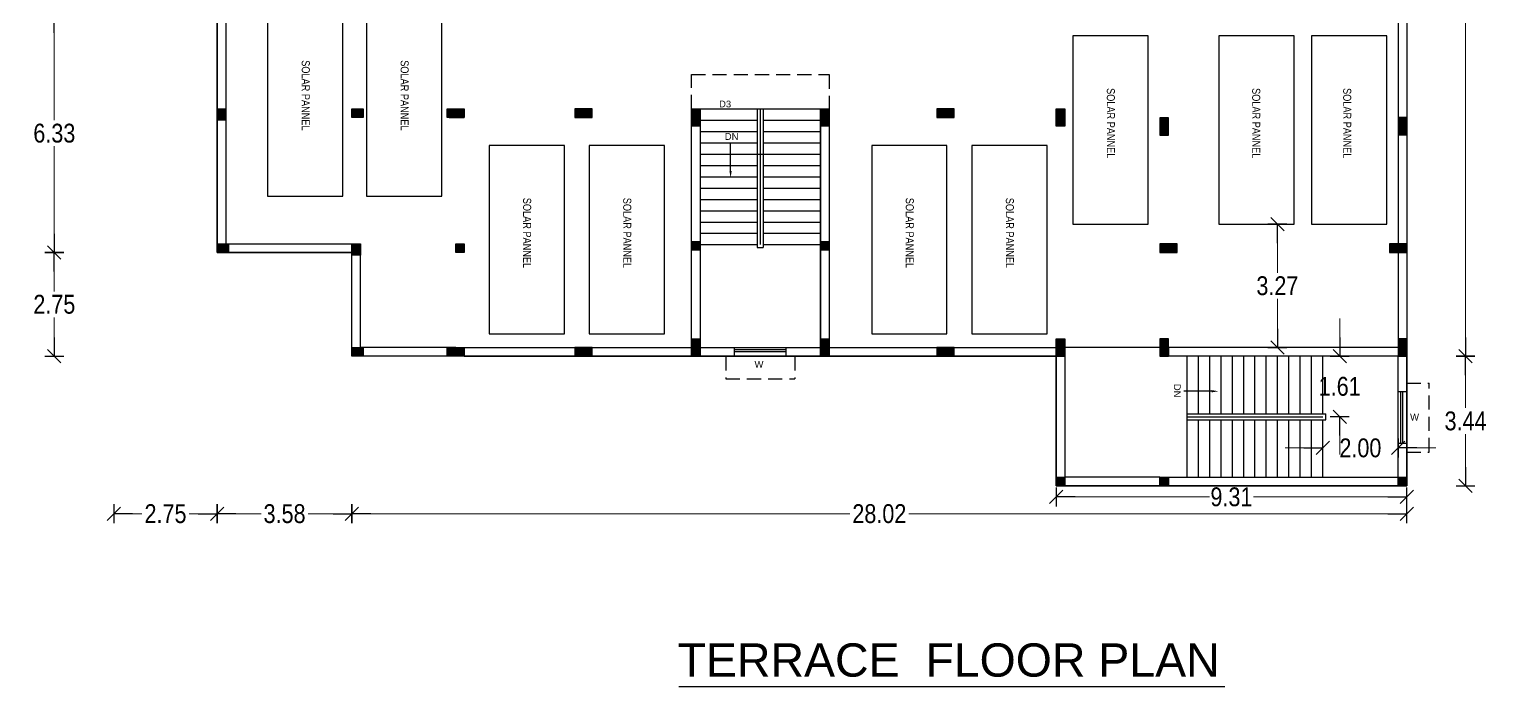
# Model space of a CAD drawing. Header units: metres. Extents: x 54 to 366, y 88 to 219.
# Drawn here: x 250.8 to 289.8, y 169.62 to 187.06 of the extents above; entities that cross this region are included whole.
import ezdxf

# ---------------------------------------------------------------- set-up
doc = ezdxf.new("R2010")
doc.units = ezdxf.units.M
doc.linetypes.add('HIDDEN2', pattern=[0.1875, 0.125, -0.0625])
doc.layers.get('Defpoints').update_dxf_attribs({"lineweight": 18})
for name, color, linetype in [('BLK_1_FLR_3_ROOF_AREA', 54, 'Continuous'), ('BLK_1_STAIR_HEADROOM', 1, 'Continuous'), ('BLK_1_TERRACESERVICE_UTILITYDISTANCE', 1, 'Continuous'), ('ED', 7, 'Continuous'), ('SOLAR_PANEL', 3, 'Continuous')]:
    doc.layers.add(name, color=color, linetype=linetype)
doc.styles.get("Standard").update_dxf_attribs({"font": 'arial.ttf', "height": 0.5})
doc.styles.add('style1', font='ARIALN.TTF', dxfattribs={"height": 0.5})
doc.dimstyles.new('11', dxfattribs={"dimtxt": 0.5, "dimasz": 0.5, "dimexe": 0.18, "dimexo": 0.0625, "dimgap": 0.09, "dimtad": 0, "dimtih": 1, "dimtoh": 1, "dimzin": 0, "dimdsep": 46, "dimtxsty": 'style1', "dimblk": 'AR', "dimcen": 0.09, "dimse1": 1, "dimse2": 1, "dimclrd": 256, "dimadec": 0, "dimazin": 0, "dimtfac": 0.7, "dimtofl": 0, "dimtmove": 0, "dimatfit": 3, "dimfxl": 0, "dimfrac": 1, "dimtolj": 1, "dimtzin": 0, "dimlwd": 20, "dimarcsym": 0})

# ---------------------------------------------------------------- blocks, each defined once
blk = doc.blocks.new('AR')
for p, q in [((-1, 0), (0, 0)), ((-0.354, -0.354), (0.354, 0.354)), ((0, -0.5), (0, 0.5))]:
    blk.add_line(p, q)
blk = doc.blocks.new('*D14')
at = {"layer": 'Defpoints', "color": 0}
for p in [(287.385, 215.766), (287.385, 178.386), (288.948, 178.386)]:
    blk.add_point(p, dxfattribs=at)
at = {"layer": 'ED', "lineweight": 20}
for p, q in [((288.948, 215.266), (288.948, 197.422)), ((288.948, 178.886), (288.948, 196.731))]:
    blk.add_line(p, q, dxfattribs=at)
at = {"layer": 'ED', "lineweight": 20, "xscale": 0.5, "yscale": 0.5, "zscale": 0.5}
for p, rotation in [((288.948, 215.766), 90), ((288.948, 178.386), 270)]:
    blk.add_blockref('AR', p, dxfattribs=dict(at, rotation=rotation))
at = {"layer": 'ED', "color": 0, "insert": (288.948, 197.076), "char_height": 0.5, "attachment_point": 5, "style": 'style1'}
blk.add_mtext('\\A1;37.38', dxfattribs=at)
blk = doc.blocks.new('*D5')
at = {"layer": 'Defpoints', "color": 0}
for p in [(259.37, 175.409), (287.385, 175.344), (259.37, 174.206)]:
    blk.add_point(p, dxfattribs=at)
at = {"layer": 'ED', "lineweight": 20}
for p, q in [((259.87, 174.206), (272.594, 174.206)), ((286.885, 174.206), (274.161, 174.206))]:
    blk.add_line(p, q, dxfattribs=at)
at = {"layer": 'ED', "lineweight": 20, "xscale": 0.5, "yscale": 0.5, "zscale": 0.5, "rotation": 180}
blk.add_blockref('AR', (259.37, 174.206), dxfattribs=at)
at = {"layer": 'ED', "lineweight": 20, "xscale": 0.5, "yscale": 0.5, "zscale": 0.5}
blk.add_blockref('AR', (287.385, 174.206), dxfattribs=at)
at = {"layer": 'ED', "color": 0, "insert": (273.378, 174.206), "char_height": 0.5, "attachment_point": 5, "style": 'style1'}
blk.add_mtext('\\A1;28.02', dxfattribs=at)
blk = doc.blocks.new('*D6')
at = {"layer": 'Defpoints', "color": 0}
for p in [(255.79, 178.159), (259.37, 175.409), (255.79, 174.206)]:
    blk.add_point(p, dxfattribs=at)
at = {"layer": 'ED', "lineweight": 20}
for p, q in [((256.29, 174.206), (256.957, 174.206)), ((258.87, 174.206), (258.203, 174.206))]:
    blk.add_line(p, q, dxfattribs=at)
at = {"layer": 'ED', "lineweight": 20, "xscale": 0.5, "yscale": 0.5, "zscale": 0.5, "rotation": 180}
blk.add_blockref('AR', (255.79, 174.206), dxfattribs=at)
at = {"layer": 'ED', "lineweight": 20, "xscale": 0.5, "yscale": 0.5, "zscale": 0.5}
blk.add_blockref('AR', (259.37, 174.206), dxfattribs=at)
at = {"layer": 'ED', "color": 0, "insert": (257.58, 174.206), "char_height": 0.5, "attachment_point": 5, "style": 'style1'}
blk.add_mtext('\\A1;3.58', dxfattribs=at)
blk = doc.blocks.new('*D7')
at = {"layer": 'Defpoints', "color": 0}
for p in [(253.045, 184.489), (255.79, 178.159), (253.045, 174.206)]:
    blk.add_point(p, dxfattribs=at)
at = {"layer": 'ED', "lineweight": 20}
for p, q in [((253.545, 174.206), (253.79, 174.206)), ((255.29, 174.206), (255.045, 174.206))]:
    blk.add_line(p, q, dxfattribs=at)
at = {"layer": 'ED', "lineweight": 20, "xscale": 0.5, "yscale": 0.5, "zscale": 0.5, "rotation": 180}
blk.add_blockref('AR', (253.045, 174.206), dxfattribs=at)
at = {"layer": 'ED', "lineweight": 20, "xscale": 0.5, "yscale": 0.5, "zscale": 0.5}
blk.add_blockref('AR', (255.79, 174.206), dxfattribs=at)
at = {"layer": 'ED', "color": 0, "insert": (254.418, 174.206), "char_height": 0.5, "attachment_point": 5, "style": 'style1'}
blk.add_mtext('\\A1;2.75', dxfattribs=at)
blk = doc.blocks.new('*D18')
at = {"layer": 'Defpoints', "color": 0}
for p in [(253.045, 187.466), (251.465, 181.136), (255.79, 181.136)]:
    blk.add_point(p, dxfattribs=at)
at = {"layer": 'ED', "lineweight": 20}
for p, q in [((251.465, 186.966), (251.465, 184.647)), ((251.465, 181.636), (251.465, 183.956))]:
    blk.add_line(p, q, dxfattribs=at)
at = {"layer": 'ED', "lineweight": 20, "xscale": 0.5, "yscale": 0.5, "zscale": 0.5}
for p, rotation in [((251.465, 187.466), 90), ((251.465, 181.136), 270)]:
    blk.add_blockref('AR', p, dxfattribs=dict(at, rotation=rotation))
at = {"layer": 'ED', "color": 0, "insert": (251.465, 184.301), "char_height": 0.5, "attachment_point": 5, "style": 'style1'}
blk.add_mtext('\\A1;6.33', dxfattribs=at)
blk = doc.blocks.new('*D19')
at = {"layer": 'Defpoints', "color": 0}
for p in [(255.79, 181.136), (251.465, 178.386), (259.37, 178.386)]:
    blk.add_point(p, dxfattribs=at)
at = {"layer": 'ED', "lineweight": 20}
for p, q in [((251.465, 180.636), (251.465, 180.107)), ((251.465, 178.886), (251.465, 179.416))]:
    blk.add_line(p, q, dxfattribs=at)
at = {"layer": 'ED', "lineweight": 20, "xscale": 0.5, "yscale": 0.5, "zscale": 0.5}
for p, rotation in [((251.465, 181.136), 90), ((251.465, 178.386), 270)]:
    blk.add_blockref('AR', p, dxfattribs=dict(at, rotation=rotation))
at = {"layer": 'ED', "color": 0, "insert": (251.465, 179.761), "char_height": 0.5, "attachment_point": 5, "style": 'style1'}
blk.add_mtext('\\A1;2.75', dxfattribs=at)
blk = doc.blocks.new('*D20')
at = {"layer": 'Defpoints', "color": 0}
for p in [(285.155, 175.951), (287.155, 175.951), (287.155, 175.951)]:
    blk.add_point(p, dxfattribs=at)
at = {"layer": 'ED', "lineweight": 20}
for p, q in [((284.655, 175.951), (284.155, 175.951)), ((287.655, 175.951), (288.155, 175.951))]:
    blk.add_line(p, q, dxfattribs=at)
at = {"layer": 'ED', "lineweight": 20, "xscale": 0.5, "yscale": 0.5, "zscale": 0.5}
blk.add_blockref('AR', (285.155, 175.951), dxfattribs=at)
at = {"layer": 'ED', "lineweight": 20, "xscale": 0.5, "yscale": 0.5, "zscale": 0.5, "rotation": 180}
blk.add_blockref('AR', (287.155, 175.951), dxfattribs=at)
at = {"layer": 'ED', "color": 0, "insert": (286.155, 175.951), "char_height": 0.5, "attachment_point": 5, "style": 'style1'}
blk.add_mtext('\\A1;2.00', dxfattribs=at)
blk = doc.blocks.new('*D21')
at = {"layer": 'Defpoints', "color": 0}
for p in [(278.075, 178.386), (287.385, 174.946), (278.075, 174.652)]:
    blk.add_point(p, dxfattribs=at)
at = {"layer": 'ED', "lineweight": 20}
for p, q in [((278.575, 174.652), (282.147, 174.652)), ((286.885, 174.652), (283.313, 174.652))]:
    blk.add_line(p, q, dxfattribs=at)
at = {"layer": 'ED', "lineweight": 20, "xscale": 0.5, "yscale": 0.5, "zscale": 0.5, "rotation": 180}
blk.add_blockref('AR', (278.075, 174.652), dxfattribs=at)
at = {"layer": 'ED', "lineweight": 20, "xscale": 0.5, "yscale": 0.5, "zscale": 0.5}
blk.add_blockref('AR', (287.385, 174.652), dxfattribs=at)
at = {"layer": 'ED', "color": 0, "insert": (282.73, 174.652), "char_height": 0.5, "attachment_point": 5, "style": 'style1'}
blk.add_mtext('\\A1;9.31', dxfattribs=at)
blk = doc.blocks.new('*D8')
at = {"layer": 'Defpoints', "color": 0}
for p in [(287.674, 178.386), (287.674, 174.946), (288.948, 174.946)]:
    blk.add_point(p, dxfattribs=at)
at = {"layer": 'ED', "lineweight": 20}
for p, q in [((288.948, 177.886), (288.948, 177.012)), ((288.948, 175.446), (288.948, 176.321))]:
    blk.add_line(p, q, dxfattribs=at)
at = {"layer": 'ED', "lineweight": 20, "xscale": 0.5, "yscale": 0.5, "zscale": 0.5}
for p, rotation in [((288.948, 178.386), 90), ((288.948, 174.946), 270)]:
    blk.add_blockref('AR', p, dxfattribs=dict(at, rotation=rotation))
at = {"layer": 'ED', "color": 0, "insert": (288.948, 176.666), "char_height": 0.5, "attachment_point": 5, "style": 'style1'}
blk.add_mtext('\\A1;3.44', dxfattribs=at)
blk = doc.blocks.new('*D10')
at = {"layer": 'BLK_1_TERRACESERVICE_UTILITYDISTANCE', "lineweight": 20}
for p, q in [((283.95, 181.389), (283.95, 180.598)), ((283.95, 179.116), (283.95, 179.908))]:
    blk.add_line(p, q, dxfattribs=at)
at = {"layer": 'Defpoints', "color": 0}
for p in [(284.394, 181.889), (281.055, 178.616), (283.95, 178.616)]:
    blk.add_point(p, dxfattribs=at)
at = {"layer": 'BLK_1_TERRACESERVICE_UTILITYDISTANCE', "lineweight": 20, "xscale": 0.5, "yscale": 0.5, "zscale": 0.5}
for p, rotation in [((283.95, 181.889), 90), ((283.95, 178.616), 270)]:
    blk.add_blockref('AR', p, dxfattribs=dict(at, rotation=rotation))
at = {"layer": 'BLK_1_TERRACESERVICE_UTILITYDISTANCE', "color": 0, "insert": (283.95, 180.253), "char_height": 0.5, "attachment_point": 5, "style": 'style1'}
blk.add_mtext('\\A1;3.27', dxfattribs=at)
blk = doc.blocks.new('*D274')
at = {"lineweight": 20}
for p, q in [((285.606, 178.886), (285.606, 179.386)), ((285.606, 176.281), (285.606, 175.781))]:
    blk.add_line(p, q, dxfattribs=at)
at = {"layer": 'Defpoints', "color": 0}
for p in [(285.155, 178.386), (285.155, 176.781), (285.606, 176.781)]:
    blk.add_point(p, dxfattribs=at)
at = {"lineweight": 20, "xscale": 0.5, "yscale": 0.5, "zscale": 0.5}
for p, rotation in [((285.606, 178.386), 270), ((285.606, 176.781), 90)]:
    blk.add_blockref('AR', p, dxfattribs=dict(at, rotation=rotation))
at = {"color": 0, "insert": (285.606, 177.584), "char_height": 0.5, "attachment_point": 5, "style": 'style1'}
blk.add_mtext('\\A1;1.61', dxfattribs=at)

msp = doc.modelspace()

# ---------------------------------------------------------------- hatches: boundary and pattern name
at = {"ltscale": 0.23}
h = msp.add_hatch(color=0, dxfattribs=at)
h.dxf.hatch_style = 1
h.paths.add_polyline_path([(255.79, 184.646), (256.02, 184.646), (256.02, 184.946), (255.79, 184.946)])
h = msp.add_hatch(color=0, dxfattribs=at)
h.dxf.hatch_style = 1
h.paths.add_polyline_path([(259.67, 184.716), (259.67, 184.946), (259.37, 184.946), (259.37, 184.716)])
h = msp.add_hatch(color=0, dxfattribs=at)
h.dxf.hatch_style = 1
h.paths.add_polyline_path([(262.355, 184.716), (262.355, 184.946), (261.895, 184.946), (261.895, 184.716)])
h = msp.add_hatch(color=0, dxfattribs=at)
h.dxf.hatch_style = 1
h.paths.add_polyline_path([(265.75, 184.716), (265.75, 184.946), (265.29, 184.946), (265.29, 184.716)])
h = msp.add_hatch(color=0, dxfattribs=at)
h.dxf.hatch_style = 1
h.paths.add_polyline_path([(268.615, 184.946), (268.385, 184.946), (268.385, 184.486), (268.615, 184.486)])
h = msp.add_hatch(color=0, dxfattribs=at)
h.dxf.hatch_style = 1
h.paths.add_polyline_path([(272.045, 184.486), (271.815, 184.486), (271.815, 184.946), (272.045, 184.946)])
h = msp.add_hatch(color=0, dxfattribs=at)
h.dxf.hatch_style = 1
h.paths.add_polyline_path([(275.365, 184.716), (275.365, 184.946), (274.905, 184.946), (274.905, 184.716)])
h = msp.add_hatch(color=0, dxfattribs=at)
h.dxf.hatch_style = 1
h.paths.add_polyline_path([(278.305, 184.486), (278.075, 184.486), (278.075, 184.946), (278.305, 184.946)])
h = msp.add_hatch(color=0, dxfattribs=at)
h.dxf.hatch_style = 1
h.paths.add_polyline_path([(280.825, 184.254), (281.055, 184.254), (281.055, 184.714), (280.825, 184.714)])
h = msp.add_hatch(color=0, dxfattribs=at)
h.dxf.hatch_style = 1
h.paths.add_polyline_path([(287.155, 184.256), (287.385, 184.256), (287.385, 184.716), (287.155, 184.716)])
h = msp.add_hatch(color=0, dxfattribs=at)
h.dxf.hatch_style = 1
h.paths.add_polyline_path([(256.09, 181.136), (256.09, 181.366), (255.79, 181.366), (255.79, 181.136)])
h = msp.add_hatch(color=0, dxfattribs=at)
h.dxf.hatch_style = 1
h.paths.add_polyline_path([(259.37, 181.066), (259.6, 181.066), (259.6, 181.366), (259.37, 181.366)])
h = msp.add_hatch(color=0, dxfattribs=at)
h.dxf.hatch_style = 1
h.paths.add_polyline_path([(262.125, 181.136), (262.355, 181.136), (262.355, 181.366), (262.125, 181.366)])
h = msp.add_hatch(color=0, dxfattribs=at)
h.dxf.hatch_style = 1
h.paths.add_polyline_path([(268.385, 181.196), (268.615, 181.196), (268.615, 181.426), (268.385, 181.426)])
h = msp.add_hatch(color=0, dxfattribs=at)
h.dxf.hatch_style = 1
h.paths.add_polyline_path([(271.815, 181.196), (272.045, 181.196), (272.045, 181.426), (271.815, 181.426)])
h = msp.add_hatch(color=0, dxfattribs=at)
h.dxf.hatch_style = 1
h.paths.add_polyline_path([(281.285, 181.136), (280.825, 181.136), (280.825, 181.366), (281.285, 181.366)])
h = msp.add_hatch(color=0, dxfattribs=at)
h.dxf.hatch_style = 1
h.paths.add_polyline_path([(287.385, 181.136), (286.925, 181.136), (286.925, 181.366), (287.385, 181.366)])
h = msp.add_hatch(color=0, dxfattribs=at)
h.dxf.hatch_style = 1
h.paths.add_polyline_path([(259.37, 178.616), (259.37, 178.386), (259.67, 178.386), (259.67, 178.616)])
h = msp.add_hatch(color=0, dxfattribs=at)
h.dxf.hatch_style = 1
h.paths.add_polyline_path([(262.355, 178.386), (262.355, 178.616), (261.895, 178.616), (261.895, 178.386)])
h = msp.add_hatch(color=0, dxfattribs=at)
h.dxf.hatch_style = 1
h.paths.add_polyline_path([(265.75, 178.386), (265.75, 178.616), (265.29, 178.616), (265.29, 178.386)])
h = msp.add_hatch(color=0, dxfattribs=at)
h.dxf.hatch_style = 1
h.paths.add_polyline_path([(268.615, 178.846), (268.385, 178.846), (268.385, 178.386), (268.615, 178.386)])
h = msp.add_hatch(color=0, dxfattribs=at)
h.dxf.hatch_style = 1
h.paths.add_polyline_path([(272.045, 178.386), (271.815, 178.386), (271.815, 178.846), (272.045, 178.846)])
h = msp.add_hatch(color=0, dxfattribs=at)
h.dxf.hatch_style = 1
h.paths.add_polyline_path([(275.365, 178.386), (275.365, 178.616), (274.905, 178.616), (274.905, 178.386)])
h = msp.add_hatch(color=0, dxfattribs=at)
h.dxf.hatch_style = 1
h.paths.add_polyline_path([(278.305, 178.386), (278.075, 178.386), (278.075, 178.846), (278.305, 178.846)])
h = msp.add_hatch(color=0, dxfattribs=at)
h.dxf.hatch_style = 1
h.paths.add_polyline_path([(281.055, 178.846), (281.055, 178.386), (280.825, 178.386), (280.825, 178.846)])
h = msp.add_hatch(color=0, dxfattribs=at)
h.dxf.hatch_style = 1
h.paths.add_polyline_path([(287.155, 178.386), (287.155, 178.846), (287.385, 178.846), (287.385, 178.386)])
h = msp.add_hatch(color=0, dxfattribs=at)
h.dxf.hatch_style = 1
h.paths.add_polyline_path([(278.075, 174.946), (278.305, 174.946), (278.305, 175.176), (278.075, 175.176)])
h = msp.add_hatch(color=0, dxfattribs=at)
h.dxf.hatch_style = 1
h.paths.add_polyline_path([(280.825, 174.946), (281.055, 174.946), (281.055, 175.176), (280.825, 175.176)])
h = msp.add_hatch(color=0, dxfattribs=at)
h.dxf.hatch_style = 1
h.paths.add_polyline_path([(287.155, 174.946), (287.385, 174.946), (287.385, 175.176), (287.155, 175.176)])

# ---------------------------------------------------------------- linework, layer by layer
at = {"color": 0, "ltscale": 0.23}
for p, q in [((255.79, 187.466), (255.79, 181.146)), ((256.02, 187.466), (256.02, 184.946)), ((287.155, 187.461), (287.155, 181.366)), ((287.385, 187.466), (287.385, 181.366)), ((256.02, 184.946), (256.02, 181.376)), ((259.37, 184.716), (259.37, 184.946)), ((259.6, 184.716), (259.6, 184.946)), ((268.615, 184.946), (268.615, 178.616)), ((268.615, 184.946), (270.215, 184.946)), ((270.135, 184.946), (270.135, 181.266)), ((270.215, 184.946), (271.815, 184.946)), ((270.215, 184.946), (270.215, 181.346)), ((270.295, 184.946), (270.295, 181.266)), ((270.295, 184.946), (270.295, 181.346)), ((271.815, 181.426), (271.815, 184.946)), ((278.075, 184.946), (278.305, 184.946)), ((255.79, 184.646), (255.79, 184.716)), ((256.02, 184.646), (256.02, 184.716)), ((261.953, 184.716), (262.355, 184.716)), ((262.125, 184.716), (262.355, 184.716)), ((268.385, 178.616), (268.385, 184.716)), ((268.615, 184.646), (270.135, 184.646)), ((270.295, 184.646), (271.815, 184.646)), ((271.815, 184.716), (271.815, 181.426)), ((272.045, 184.716), (272.045, 178.616)), ((268.615, 184.346), (270.135, 184.346)), ((270.295, 184.346), (271.815, 184.346)), ((268.615, 184.046), (270.135, 184.046)), ((268.615, 183.746), (270.215, 183.746)), ((270.215, 183.746), (271.815, 183.746)), ((270.295, 184.046), (271.815, 184.046)), ((268.615, 183.446), (270.135, 183.446)), ((270.295, 183.446), (271.815, 183.446)), ((268.615, 183.146), (270.135, 183.146)), ((270.295, 183.146), (271.815, 183.146)), ((268.615, 182.846), (270.135, 182.846)), ((268.615, 182.546), (270.135, 182.546)), ((270.295, 182.846), (271.815, 182.846)), ((270.295, 182.546), (271.815, 182.546)), ((268.615, 182.246), (270.135, 182.246)), ((270.295, 182.246), (271.815, 182.246)), ((268.615, 181.946), (270.135, 181.946)), ((270.295, 181.946), (271.815, 181.946)), ((256.02, 181.366), (256.09, 181.366)), ((256.02, 181.366), (259.6, 181.366)), ((259.37, 178.386), (259.37, 181.366)), ((259.37, 181.366), (259.6, 181.366)), ((259.6, 178.616), (259.6, 181.366)), ((262.125, 181.366), (262.355, 181.366)), ((262.125, 181.136), (262.125, 181.366)), ((262.355, 181.366), (262.355, 181.136)), ((268.615, 181.646), (270.135, 181.646)), ((268.615, 181.426), (268.615, 181.196)), ((268.615, 181.346), (270.135, 181.346)), ((270.295, 181.646), (271.815, 181.646)), ((270.295, 181.346), (271.815, 181.346)), ((271.815, 181.426), (272.045, 181.426)), ((271.815, 181.196), (271.815, 181.426)), ((272.045, 181.426), (272.045, 181.196)), ((287.385, 181.366), (287.385, 178.321)), ((255.79, 181.136), (256.09, 181.136)), ((255.79, 181.136), (259.37, 181.136)), ((262.355, 181.136), (262.125, 181.136)), ((268.615, 181.196), (268.385, 181.196)), ((270.135, 181.266), (270.295, 181.266)), ((271.815, 181.196), (271.815, 178.616)), ((271.815, 178.616), (271.815, 181.196)), ((272.045, 181.196), (271.815, 181.196)), ((287.155, 181.136), (287.155, 178.616)), ((262.125, 178.616), (259.6, 178.616)), ((262.125, 178.616), (262.125, 178.386)), ((262.355, 178.616), (278.075, 178.616)), ((287.155, 178.616), (281.055, 178.616)), ((281.055, 178.616), (281.055, 178.386)), ((262.125, 178.386), (259.37, 178.386)), ((262.355, 178.386), (268.69, 178.386)), ((262.355, 178.386), (278.075, 178.386)), ((267.98, 178.386), (268.21, 178.386)), ((278.075, 178.386), (278.305, 178.386)), ((287.385, 178.386), (280.905, 178.386)), ((287.385, 178.386), (280.905, 178.386)), ((287.385, 178.386), (280.905, 178.386)), ((281.555, 176.781), (281.555, 178.386)), ((281.855, 176.861), (281.855, 178.386)), ((282.155, 176.861), (282.155, 178.386)), ((282.455, 176.861), (282.455, 178.386)), ((282.755, 176.861), (282.755, 178.386)), ((283.055, 176.861), (283.055, 178.386)), ((283.355, 176.861), (283.355, 178.386)), ((283.655, 176.861), (283.655, 178.386)), ((283.955, 176.861), (283.955, 178.386)), ((284.255, 176.861), (284.255, 178.386)), ((284.555, 176.861), (284.555, 178.386)), ((284.855, 176.861), (284.855, 178.386)), ((285.155, 176.861), (285.155, 178.386)), ((285.155, 176.861), (285.155, 178.386)), ((287.155, 175.176), (287.155, 178.386)), ((287.155, 175.176), (287.155, 178.386)), ((287.385, 174.946), (287.385, 178.386)), ((281.555, 176.861), (285.235, 176.861)), ((281.555, 176.781), (285.155, 176.781)), ((281.555, 175.176), (281.555, 176.781)), ((281.555, 176.701), (285.235, 176.701)), ((281.855, 175.176), (281.855, 176.701)), ((282.155, 175.176), (282.155, 176.701)), ((282.455, 175.176), (282.455, 176.701)), ((282.755, 175.176), (282.755, 176.701)), ((283.055, 175.176), (283.055, 176.701)), ((283.355, 175.176), (283.355, 176.701)), ((283.655, 175.176), (283.655, 176.701)), ((283.955, 175.176), (283.955, 176.701)), ((284.255, 175.176), (284.255, 176.701)), ((284.555, 175.176), (284.555, 176.701)), ((284.855, 175.176), (284.855, 176.701)), ((285.155, 175.176), (285.155, 176.701)), ((285.155, 175.176), (285.155, 176.701)), ((285.235, 176.701), (285.235, 176.861)), ((278.075, 175.176), (278.305, 175.176)), ((278.075, 174.946), (278.075, 175.176)), ((278.305, 175.176), (278.305, 174.946)), ((280.825, 175.176), (287.155, 175.176)), ((280.825, 175.176), (281.055, 175.176)), ((280.825, 174.946), (280.825, 175.176)), ((281.055, 175.176), (281.055, 174.946)), ((287.155, 175.176), (287.385, 175.176)), ((287.155, 174.946), (287.155, 175.176)), ((287.385, 175.176), (287.385, 174.946)), ((278.075, 174.946), (287.385, 174.946)), ((278.305, 174.946), (278.075, 174.946)), ((281.055, 174.946), (280.825, 174.946)), ((287.385, 174.946), (287.155, 174.946))]:
    msp.add_line(p, q, dxfattribs=at)
at = {"linetype": 'HIDDEN2', "ltscale": 3}
for p, q in [((268.385, 184.946), (268.385, 185.856)), ((268.385, 185.856), (272.045, 185.856)), ((272.045, 185.856), (272.045, 184.946)), ((269.3, 178.386), (269.3, 177.786)), ((271.13, 178.386), (271.13, 177.786)), ((269.3, 177.786), (271.13, 177.786)), ((287.385, 177.674), (287.985, 177.674)), ((287.985, 175.844), (287.985, 177.674)), ((287.385, 175.844), (287.985, 175.844))]:
    msp.add_line(p, q, dxfattribs=at)
at = {"color": 0, "lineweight": 25, "ltscale": 0.23}
for p, q in [((269.53, 178.386), (269.53, 178.616)), ((270.9, 178.386), (270.9, 178.616)), ((270.9, 178.551), (269.53, 178.551)), ((270.9, 178.501), (269.53, 178.501)), ((278.305, 178.386), (278.075, 178.386)), ((278.305, 178.386), (278.075, 178.386)), ((278.075, 174.946), (278.075, 178.386)), ((278.075, 174.946), (278.075, 178.386)), ((287.385, 177.444), (287.155, 177.444)), ((287.22, 177.444), (287.22, 176.074)), ((287.27, 177.444), (287.27, 176.074)), ((287.385, 176.074), (287.155, 176.074))]:
    msp.add_line(p, q, dxfattribs=at)
for p, q in [((278.305, 178.386), (278.305, 175.176)), ((280.825, 175.176), (278.305, 175.176)), ((268.05, 169.62), (282.556, 169.62))]:
    msp.add_line(p, q)
at = {"color": 0, "ltscale": 0.23}
for points in [[(255.79, 184.946), (256.02, 184.946), (256.02, 184.646)], [(259.37, 184.716), (259.37, 184.946), (259.67, 184.946)], [(255.79, 181.136), (255.79, 181.366), (256.09, 181.366)], [(259.67, 178.616), (259.67, 178.386), (259.37, 178.386)]]:
    msp.add_lwpolyline(points, dxfattribs=at)
for points in [[(255.79, 184.946), (256.02, 184.946), (256.02, 184.646), (255.79, 184.646)], [(259.37, 184.716), (259.37, 184.946), (259.67, 184.946), (259.67, 184.716)], [(261.895, 184.716), (261.895, 184.946), (262.355, 184.946), (262.355, 184.716)], [(265.75, 184.716), (265.75, 184.946), (265.29, 184.946), (265.29, 184.716)], [(268.615, 184.486), (268.385, 184.486), (268.385, 184.946), (268.615, 184.946)], [(272.045, 184.486), (271.815, 184.486), (271.815, 184.946), (272.045, 184.946)], [(275.365, 184.716), (275.365, 184.946), (274.905, 184.946), (274.905, 184.716)], [(278.305, 184.486), (278.075, 184.486), (278.075, 184.946), (278.305, 184.946)], [(278.305, 184.486), (278.075, 184.486), (278.075, 184.946), (278.305, 184.946)], [(280.825, 184.254), (281.055, 184.254), (281.055, 184.714), (280.825, 184.714)], [(287.155, 184.256), (287.385, 184.256), (287.385, 184.716), (287.155, 184.716)], [(255.79, 181.136), (255.79, 181.366), (256.09, 181.366), (256.09, 181.136)], [(259.37, 181.366), (259.6, 181.366), (259.6, 181.066), (259.37, 181.066)], [(262.125, 181.366), (262.355, 181.366), (262.355, 181.136), (262.125, 181.136)], [(268.385, 181.426), (268.615, 181.426), (268.615, 181.196), (268.385, 181.196)], [(271.815, 181.426), (272.045, 181.426), (272.045, 181.196), (271.815, 181.196)], [(281.285, 181.136), (281.285, 181.366), (280.825, 181.366), (280.825, 181.136)], [(281.285, 181.136), (281.285, 181.366), (280.825, 181.366), (280.825, 181.136)], [(287.385, 181.136), (287.385, 181.366), (286.925, 181.366), (286.925, 181.136)], [(287.385, 181.136), (287.385, 181.366), (286.925, 181.366), (286.925, 181.136)], [(259.67, 178.616), (259.67, 178.386), (259.37, 178.386), (259.37, 178.616)], [(261.895, 178.386), (261.895, 178.616), (262.355, 178.616), (262.355, 178.386)], [(265.75, 178.386), (265.75, 178.616), (265.29, 178.616), (265.29, 178.386)], [(268.615, 178.386), (268.385, 178.386), (268.385, 178.846), (268.615, 178.846)], [(272.045, 178.386), (271.815, 178.386), (271.815, 178.846), (272.045, 178.846)], [(275.365, 178.386), (275.365, 178.616), (274.905, 178.616), (274.905, 178.386)], [(278.305, 178.386), (278.075, 178.386), (278.075, 178.846), (278.305, 178.846)], [(278.305, 178.386), (278.075, 178.386), (278.075, 178.846), (278.305, 178.846)], [(281.055, 178.846), (280.825, 178.846), (280.825, 178.386), (281.055, 178.386)], [(281.055, 178.846), (280.825, 178.846), (280.825, 178.386), (281.055, 178.386)], [(287.155, 178.386), (287.385, 178.386), (287.385, 178.846), (287.155, 178.846)], [(287.155, 178.386), (287.385, 178.386), (287.385, 178.846), (287.155, 178.846)], [(278.075, 175.176), (278.305, 175.176), (278.305, 174.946), (278.075, 174.946)], [(280.825, 175.176), (281.055, 175.176), (281.055, 174.946), (280.825, 174.946)], [(287.155, 175.176), (287.385, 175.176), (287.385, 174.946), (287.155, 174.946)]]:
    msp.add_lwpolyline(points, close=True, dxfattribs=at)
at = {"color": 0, "linetype": 'ByBlock', "lineweight": -2, "ltscale": 0.23}
for points in [[(269.427, 183.301), (269.427, 184.04)], [(282.208, 177.456), (281.47, 177.456)]]:
    msp.add_lwpolyline(points, dxfattribs=at)
at = {"color": 0, "ltscale": 0.23}
for points in [[(269.397, 183.301), (269.427, 183.121), (269.457, 183.301)], [(282.208, 177.426), (282.388, 177.456), (282.208, 177.486)]]:
    msp.add_solid(points, dxfattribs=at)
at = {"layer": 'BLK_1_FLR_3_ROOF_AREA'}
msp.add_lwpolyline([(287.385, 215.766), (287.385, 174.946), (278.075, 174.946), (278.075, 178.386), (259.37, 178.386), (259.37, 181.136), (255.79, 181.136), (255.79, 187.466), (253.045, 187.466), (253.045, 206.686), (255.79, 206.686), (255.79, 212.976), (259.37, 212.976), (259.37, 215.766), (287.385, 215.766)], close=True, dxfattribs=at)
at = {"layer": 'BLK_1_STAIR_HEADROOM'}
for points in [[(272.045, 184.946), (272.045, 178.386), (268.385, 178.386), (268.385, 184.946)], [(287.385, 174.946), (287.385, 178.616), (278.075, 178.616), (278.075, 174.946)]]:
    msp.add_lwpolyline(points, close=True, dxfattribs=at)
at = {"layer": 'SOLAR_PANEL', "color": 3}
for points in [[(257.131, 187.629), (257.131, 182.629), (259.131, 182.629), (259.131, 187.629)], [(259.759, 187.629), (259.759, 182.629), (261.759, 182.629), (261.759, 187.629)], [(278.516, 186.889), (278.516, 181.889), (280.516, 181.889), (280.516, 186.889)], [(282.394, 186.889), (282.394, 181.889), (284.394, 181.889), (284.394, 186.889)], [(284.861, 186.889), (284.861, 181.889), (286.861, 181.889), (286.861, 186.889)], [(263.012, 183.979), (263.012, 178.979), (265.012, 178.979), (265.012, 183.979)], [(265.67, 183.979), (265.67, 178.979), (267.67, 178.979), (267.67, 183.979)], [(273.175, 183.979), (273.175, 178.979), (275.175, 178.979), (275.175, 183.979)], [(275.833, 183.979), (275.833, 178.979), (277.833, 178.979), (277.833, 183.979)]]:
    msp.add_lwpolyline(points, close=True, dxfattribs=at)

# ---------------------------------------------------------------- texts
at = {"color": 0, "style": 'style1'}
for p in [(258.037, 186.239), (260.664, 186.239), (279.421, 185.5), (283.282, 185.5), (285.699, 185.5), (263.917, 182.589), (266.576, 182.589), (274.08, 182.589), (276.738, 182.589)]:
    msp.add_text('SOLAR PANNEL', height=0.2125, rotation=270, dxfattribs=at).set_placement(p)
at = {"linetype": 'Continuous'}
for s, height, p in [('D3', 0.18, (269.121, 184.987)), ('DN', 0.18, (269.273, 184.126)), ('TERRACE  FLOOR PLAN', 0.88343, (268.019, 169.884))]:
    msp.add_text(s, height=height, dxfattribs=at).set_placement(p)
at = {"color": 0, "lineweight": 25, "ltscale": 0.23}
for p in [(270.063, 178.079), (287.475, 176.679)]:
    msp.add_text('W', height=0.18, dxfattribs=at).set_placement(p)
at = {"linetype": 'Continuous'}
msp.add_text('DN', height=0.18, rotation=270, dxfattribs=at).set_placement((281.202, 177.653))

# ---------------------------------------------------------------- dimensions: what is measured, and where the dimension line sits
dim = msp.add_linear_dim(base=(285.606051581, 176.781368328), p1=(285.155076431, 178.386368328), p2=(285.155076431, 176.781368328), angle=90, dimstyle='11', override={"dimpost": '\\X'})
dim.commit()
dim.dimension.update_dxf_attribs({"geometry": '*D274', "text_midpoint": (285.606051581, 177.583868328), "dimtype": 160})
at = {"layer": 'BLK_1_TERRACESERVICE_UTILITYDISTANCE', "color": 3}
dim = msp.add_linear_dim(base=(283.95, 178.616), p1=(284.394, 181.889), p2=(281.055, 178.616), angle=270, dimstyle='11', override={"dimpost": '\\X'}, dxfattribs=at)
dim.commit()
dim.dimension.update_dxf_attribs({"geometry": '*D10', "text_midpoint": (283.95, 180.253)})
at = {"layer": 'ED'}
dim = msp.add_linear_dim(base=(288.948, 178.386), p1=(287.385, 215.766), p2=(287.385, 178.386), angle=90, dimstyle='11', override={"dimpost": '\\X', "dimfxl": 3, "dimfxlon": 1, "dimarcsym": 1}, dxfattribs=at)
dim.commit()
dim.dimension.update_dxf_attribs({"geometry": '*D14', "text_midpoint": (288.948, 197.076), "dimtype": 160})
for base, p1, p2, angle, override, picture, middle in [((251.465, 181.136), (253.045, 187.466), (255.79, 181.136), 90, {"dimpost": '\\X', "dimtmove": 1, "dimfxl": 3, "dimfxlon": 1, "dimarcsym": 1}, '*D18', (251.465, 184.301)), ((251.465, 178.386), (255.79, 181.136), (259.37, 178.386), 90, {"dimpost": '\\X', "dimtmove": 1, "dimfxl": 3, "dimfxlon": 1, "dimarcsym": 1}, '*D19', (251.465, 179.761)), ((278.075, 174.652), (287.385, 174.946), (278.075, 178.386), 180, {"dimpost": '\\X', "dimfxl": 3, "dimfxlon": 1, "dimarcsym": 1}, '*D21', (282.73, 174.652)), ((288.948, 174.946), (287.674, 178.386), (287.674, 174.946), 270, {"dimpost": '\\X'}, '*D8', (288.948, 176.666)), ((287.155, 175.951), (285.155, 175.951), (287.155, 175.951), 180, {"dimpost": '\\X', "dimfxl": 3, "dimfxlon": 1, "dimarcsym": 1}, '*D20', (286.155, 175.951))]:
    dim = msp.add_linear_dim(base=base, p1=p1, p2=p2, angle=angle, dimstyle='11', override=override, dxfattribs=at)
    dim.commit()
    dim.dimension.update_dxf_attribs({"geometry": picture, "text_midpoint": middle})
for base, p1, p2, override, picture, middle in [((253.045076431, 174.206286983), (255.790076431, 178.158882093), (253.045076431, 184.488882092), {"dimpost": '\\X', "dimtmove": 1, "dimfxl": 3, "dimfxlon": 1, "dimarcsym": 1}, '*D7', (254.417576431, 174.206286983)), ((255.79, 174.206), (259.37, 175.409), (255.79, 178.159), {"dimpost": '\\X', "dimtmove": 1, "dimfxl": 3, "dimfxlon": 1, "dimarcsym": 1}, '*D6', (257.58, 174.206)), ((259.370076431, 174.206286983), (287.385076431, 175.343882093), (259.370076431, 175.408882093), {"dimpost": '\\X', "dimfxl": 3, "dimfxlon": 1, "dimarcsym": 1}, '*D5', (273.377576431, 174.206286983))]:
    dim = msp.add_linear_dim(base=base, p1=p1, p2=p2, dimstyle='11', override=override, dxfattribs=at)
    dim.commit()
    dim.dimension.update_dxf_attribs({"geometry": picture, "text_midpoint": middle})

doc.saveas('drawing.dxf')
